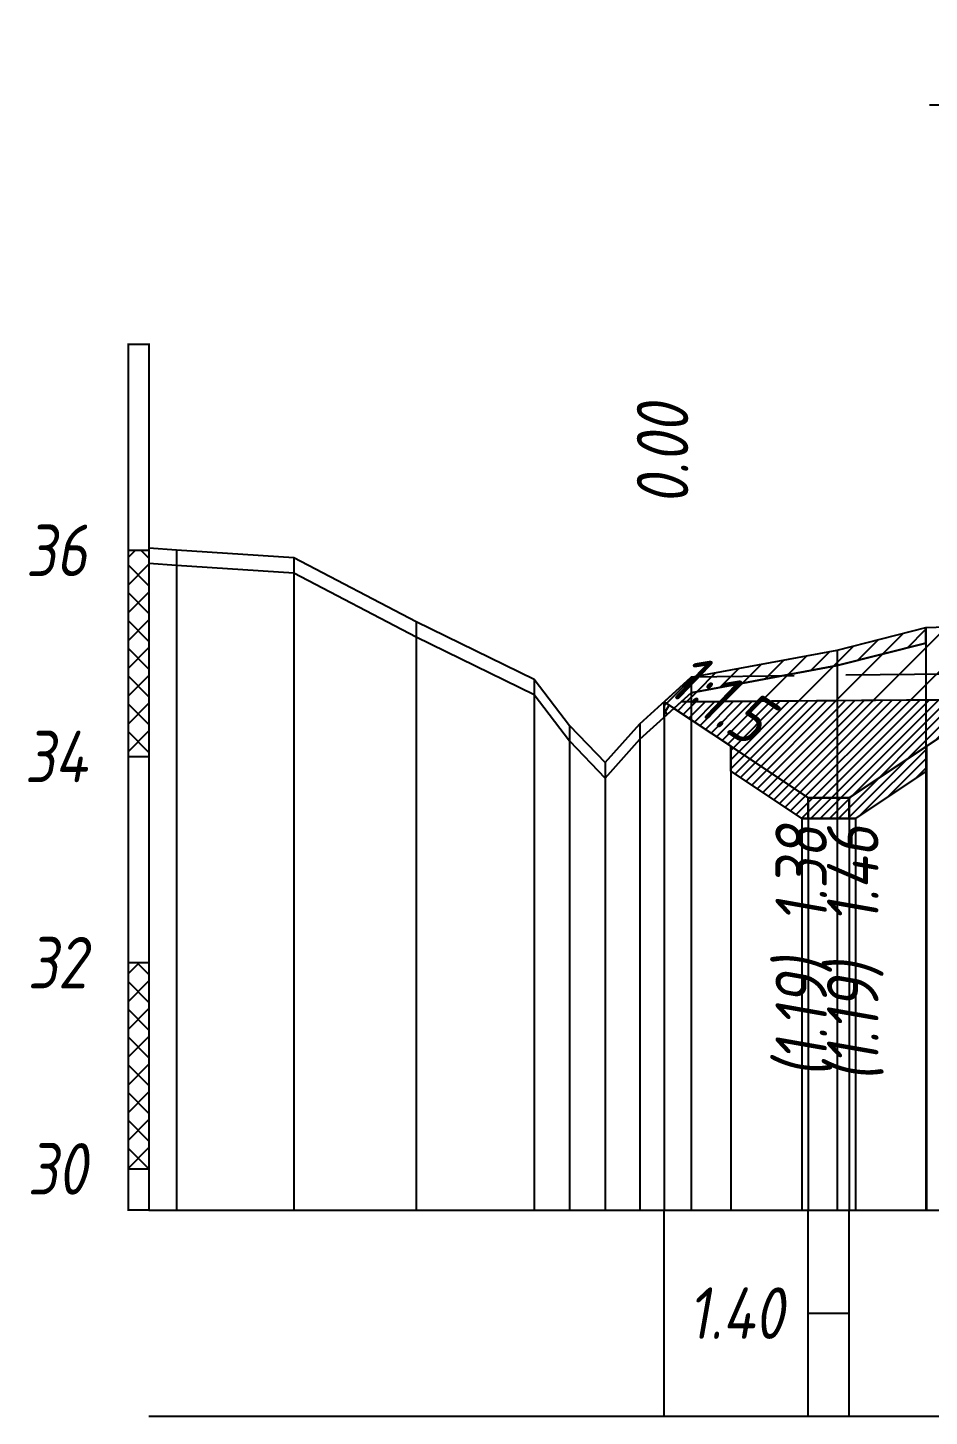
# Model space of a CAD drawing. Extents: x -717 to 1451, y -133302 to 233.
# Drawn here: x -298.6 to -254.9, y -110797 to -110729.6 of the extents above; entities that cross this region are included whole.
import ezdxf
from ezdxf.enums import TextEntityAlignment as Align

# ---------------------------------------------------------------- set-up
doc = ezdxf.new("R2010")
doc.units = 0
doc.linetypes.add('штриховая', pattern=[0.75, 0.5, -0.25])
for name, color, linetype in [('Интерполированный поперечник', 2, 'Continuous'), ('Код_514', 1, 'Continuous'), ('Контур_0', 7, 'Continuous'), ('Контур_508', 7, 'Continuous'), ('Контур_512', 7, 'Continuous'), ('Контур_513', 7, 'Continuous'), ('Контур_818', 7, 'Continuous'), ('Красный поперечник', 1, 'Continuous'), ('Линейка абсолютных высот', 7, 'Continuous'), ('Объём_2650', 7, 'Continuous'), ('Объём_2663', 7, 'Continuous'), ('Объём_2664', 7, 'Continuous'), ('Рабочие отметки', 7, 'Continuous'), ('Рабочие отметки доп.', 7, 'Continuous'), ('Таблица', 7, 'Continuous'), ('Уклоны проезжей части', 7, 'Continuous'), ('Черный поперечник', 3, 'Continuous')]:
    doc.layers.add(name, color=color, linetype=linetype)
for name, color, linetype, true_color in [('Контур_2570', 7, 'Continuous', 0x80ff00), ('Контур_2583', 3, 'Continuous', 0x00ff00), ('Контур_2584', 3, 'Continuous', 0x00ff00), ('Контур_2736', 4, 'Continuous', 0x00ffff), ('Контур_2741', 4, 'Continuous', 0x00ffff), ('Контур_2742', 4, 'Continuous', 0x00ffff), ('Контур_2743', 4, 'Continuous', 0x00ffff), ('Контур_2744', 7, 'Continuous', 0xa4ffff), ('Контур_2750', 4, 'Continuous', 0x00ffff), ('Контур_2751', 4, 'Continuous', 0x00ffff), ('Контур_2752', 4, 'Continuous', 0x00ffff), ('Контур_707', 4, 'Continuous', 0x00ffff), ('Контур_720', 131, 'Continuous', 0xaaffff), ('Объём_2570', 7, 'Continuous', 0x80ff00), ('Объём_2583', 3, 'Continuous', 0x00ff00), ('Объём_2584', 3, 'Continuous', 0x00ff00), ('Объём_2594', 3, 'Continuous', 0x00ff00), ('Объём_2598', 3, 'Continuous', 0x00ff00), ('Объём_2600', 7, 'Continuous', 0x808000), ('Объём_2620', 2, 'Continuous', 0xffff00), ('Объём_2746', 2, 'Continuous', 0xffff00)]:
    doc.layers.add(name, color=color, linetype=linetype, true_color=true_color)
doc.styles.get("Standard").update_dxf_attribs({"font": 'txt', "height": 2.5})
doc.styles.add('М', font='romand.shx', dxfattribs={"width": 0.8, "oblique": 10, "height": 2.5})
doc.dimstyles.new('ISO-25', dxfattribs={"dimtxt": 2.5, "dimasz": 2.5, "dimexe": 1.25, "dimexo": 0.625, "dimtad": 1, "dimtxsty": 'Standard', "dimcen": 2.5, "dimadec": 0, "dimazin": 0, "dimtfac": 1, "dimtmove": 0, "dimatfit": 3, "dimfxl": 1, "dimarcsym": 0})
pattern_1 = [(45.0000013, (-372.7147, 0), (-0.6735192404, 0.673519211), []), (135.0000003, (-372.7147, 0), (-0.673519222, -0.67351923), [])]

# ---------------------------------------------------------------- blocks, each defined once
blk = doc.blocks.new('_Oblique')
at = {"color": 0, "linetype": 'ByBlock', "lineweight": -2}
blk.add_line((-0.5, -0.5), (0.5, 0.5), dxfattribs=at)
blk = doc.blocks.new('*D2265')
at = {"color": 0, "lineweight": -2, "transparency": 16777216}
for p, q in [((-244.581, -110757.002), (-244.581, -110732.153)), ((-237.581, -110756.722), (-237.581, -110732.153)), ((-244.581, -110733.403), (-254.836, -110733.403)), ((-237.581, -110733.403), (-244.581, -110733.403))]:
    blk.add_line(p, q, dxfattribs=at)
at = {"layer": 'Defpoints', "color": 0, "transparency": 16777216}
for p in [(-237.581, -110733.403), (-237.581, -110757.347), (-244.581, -110757.627)]:
    blk.add_point(p, dxfattribs=at)
at = {"color": 0, "lineweight": -2, "transparency": 16777216, "rotation": 180}
blk.add_blockref('_Oblique', (-244.581, -110733.403), dxfattribs=at)
at = {"color": 0, "lineweight": -2, "transparency": 16777216}
blk.add_blockref('_Oblique', (-237.581, -110733.403), dxfattribs=at)
at = {"color": 0, "transparency": 16777216, "insert": (-251.296, -110731.29), "char_height": 2.5, "width": 8.75, "attachment_point": 5, "style": 'М'}
blk.add_mtext('1,40', dxfattribs=at)

msp = doc.modelspace()

# ---------------------------------------------------------------- hatches: boundary and pattern name
at = {"transparency": 33554681}
h = msp.add_hatch(dxfattribs=at)
h.set_pattern_fill('ANGLE', color=256)
h.set_pattern_definition([(0, (0, 0), (0, 6.985), [5.08, -1.905]), (90, (0, 0), (-6.985, 4e-16), [5.08, -1.905])])
h.paths.add_polyline_path([(-267.715, -110763.096), (-267.715, -110762.346), (-267.238, -110762.664)])
at = {"layer": 'Линейка абсолютных высот'}
h = msp.add_hatch(dxfattribs=at)
h.set_pattern_fill('ANSI37', scale=0.3, style=0)
h.set_pattern_definition(pattern_1)
h.paths.add_polyline_path([(-292.715, -110765.001), (-292.715, -110755.001), (-293.715, -110755.001), (-293.715, -110765.001)])
h = msp.add_hatch(dxfattribs=at)
h.set_pattern_fill('ANSI37', scale=0.3, style=0)
h.set_pattern_definition(pattern_1)
h.paths.add_polyline_path([(-292.715, -110785.001), (-292.715, -110775.001), (-293.715, -110775.001), (-293.715, -110785.001)])
at = {"layer": 'Объём_2570'}
h = msp.add_hatch(dxfattribs=at)
h.set_pattern_fill('ANSI31', color=256, scale=0.2)
h.set_pattern_definition([(45, (-372.7147, 0), (-0.449012806, 0.449012806), [])])
h.paths.add_polyline_path([(-255.013, -110759.499), (-259.324, -110760.586), (-266.401, -110761.904), (-267.715, -110763.096), (-267.715, -110762.346), (-266.401, -110761.154), (-259.324, -110759.836), (-255.013, -110758.749)])
at = {"layer": 'Объём_2600'}
h = msp.add_hatch(dxfattribs=at)
h.set_pattern_fill('ANSI31', color=6, scale=0.4)
h.set_pattern_definition([(45, (-372.7147, 0), (-0.898025612, 0.898025612), [])])
h.paths.add_polyline_path([(-237.581, -110761.807), (-251.574, -110762.226), (-266.882, -110762.34), (-266.401, -110761.904), (-259.324, -110760.586), (-255.013, -110759.499), (-255.013, -110758.749), (-251.509, -110758.632), (-241.612, -110757.846), (-241.112, -110758.596), (-237.581, -110758.518)])
h = msp.add_hatch(dxfattribs=at)
h.set_pattern_fill('HONEY', color=5, scale=0.3)
h.paths.add_polyline_path([(-267.715, -110763.096), (-267.715, -110762.346), (-267.238, -110762.664)])
h = msp.add_hatch(dxfattribs=at)
h.set_pattern_fill('HONEY', color=5, scale=0.3)
h.paths.add_polyline_path([(-267.715, -110763.096), (-267.715, -110762.346), (-267.238, -110762.664)])
at = {"layer": 'Объём_2620'}
h = msp.add_hatch(dxfattribs=at)
h.set_pattern_fill('ANSI31', color=2, scale=0.1)
h.set_pattern_definition([(45, (-372.71472, 0), (-0.224506403, 0.224506403), [])])
h.paths.add_polyline_path([(-257.457, -110762.27), (-251.574, -110762.226), (-254.984, -110764.5), (-254.984, -110765.702), (-258.432, -110768), (-261.037, -110768), (-264.484, -110765.702), (-264.484, -110764.5), (-267.238, -110762.664), (-266.882, -110762.34)])

# ---------------------------------------------------------------- linework, layer by layer
at = {"layer": 'Интерполированный поперечник', "linetype": 'штриховая', "ltscale": 10, "flags": 128}
msp.add_lwpolyline([(-266.398, -110761.129), (-120.214, -110759.451)], dxfattribs=at)
at = {"layer": 'Код_514'}
for p, q in [((-267.715, -110797), (-267.715, -110787)), ((-260.734, -110797), (-260.734, -110787)), ((-258.734, -110797), (-258.734, -110787)), ((-260.734, -110792), (-258.734, -110792))]:
    msp.add_line(p, q, dxfattribs=at)
at = {"layer": 'Контур_0', "flags": 128}
for points in [[(-244.581, -110757.565), (-249.64, -110760.937), (-249.64, -110760.937), (-249.64, -110760.937), (-249.64, -110760.937), (-249.64, -110760.937), (-249.64, -110760.937), (-249.64, -110760.937), (-249.64, -110760.937), (-249.64, -110760.937), (-249.64, -110760.937), (-249.64, -110760.937), (-249.64, -110760.937), (-249.64, -110760.937), (-249.64, -110760.937), (-258.734, -110767)], [(-249.64, -110760.937), (-258.734, -110767), (-260.734, -110767), (-267.715, -110762.346), (-267.715, -110762.346), (-267.715, -110762.346), (-267.715, -110762.346), (-267.715, -110762.346), (-267.715, -110762.346), (-267.715, -110762.346), (-267.715, -110762.346), (-267.715, -110762.346), (-267.715, -110762.346), (-267.715, -110762.346), (-267.715, -110762.346), (-267.715, -110762.346)]]:
    msp.add_lwpolyline(points, dxfattribs=at)
at = {"layer": 'Контур_2570', "flags": 128}
msp.add_lwpolyline([(-292.715, -110755.625), (-291.385, -110755.723), (-285.69, -110756.088), (-279.755, -110759.196), (-274.025, -110761.997), (-272.315, -110764.239), (-270.581, -110766.047), (-268.888, -110764.162), (-266.401, -110761.904), (-266.401, -110761.904), (-259.324, -110760.586), (-255.013, -110759.499), (-255.013, -110758.749), (-251.509, -110758.632), (-241.612, -110757.846), (-241.112, -110758.596), (-204.585, -110757.792), (-190.385, -110757.484), (-189.57, -110757.466), (-173.756, -110757.821)], dxfattribs=at)
at = {"layer": 'Контур_2583', "flags": 128}
for points in [[(-261.037, -110768), (-260.734, -110768), (-260.734, -110767), (-264.484, -110764.5), (-264.484, -110765.702), (-261.037, -110768)], [(-254.984, -110765.702), (-254.984, -110764.5), (-258.734, -110767), (-258.734, -110768), (-258.432, -110768), (-254.984, -110765.702)]]:
    msp.add_lwpolyline(points, dxfattribs=at)
at = {"layer": 'Контур_2584', "flags": 128}
msp.add_lwpolyline([(-258.734, -110768), (-258.734, -110767), (-260.734, -110767), (-260.734, -110768), (-258.734, -110768)], dxfattribs=at)
at = {"layer": 'Контур_2736', "flags": 128}
msp.add_lwpolyline([(-249.64, -110760.937), (-258.734, -110767)], dxfattribs=at)
at = {"layer": 'Контур_2741', "flags": 128}
msp.add_lwpolyline([(-267.715, -110762.346), (-267.715, -110762.346)], dxfattribs=at)
at = {"layer": 'Контур_2742', "flags": 128}
msp.add_lwpolyline([(-267.715, -110762.346), (-267.715, -110762.346)], dxfattribs=at)
at = {"layer": 'Контур_2743', "flags": 128}
msp.add_lwpolyline([(-267.715, -110762.346), (-267.715, -110762.346)], dxfattribs=at)
at = {"layer": 'Контур_2744', "flags": 128}
msp.add_lwpolyline([(-267.715, -110762.346), (-267.715, -110762.346)], dxfattribs=at)
msp.add_lwpolyline([(-267.715, -110762.346), (-267.715, -110762.346)], dxfattribs=at)
msp.add_lwpolyline([(-267.715, -110762.346), (-267.715, -110762.346)], dxfattribs=at)
msp.add_lwpolyline([(-267.715, -110762.346), (-267.715, -110762.346)], dxfattribs=at)
msp.add_lwpolyline([(-267.715, -110762.346), (-267.715, -110762.346)], dxfattribs=at)
msp.add_lwpolyline([(-267.715, -110762.346), (-267.715, -110762.346)], dxfattribs=at)
at = {"layer": 'Контур_2750', "flags": 128}
msp.add_lwpolyline([(-267.715, -110762.346), (-267.715, -110762.346)], dxfattribs=at)
at = {"layer": 'Контур_2751', "flags": 128}
msp.add_lwpolyline([(-267.715, -110762.346), (-267.715, -110762.346)], dxfattribs=at)
at = {"layer": 'Контур_2752', "flags": 128}
msp.add_lwpolyline([(-267.715, -110762.346), (-267.715, -110762.346)], dxfattribs=at)
at = {"layer": 'Контур_508', "flags": 128}
msp.add_lwpolyline([(-267.715, -110762.346), (-264.484, -110764.5), (-264.484, -110765.702), (-261.037, -110768), (-260.734, -110768), (-258.734, -110768), (-258.432, -110768), (-254.984, -110765.702), (-254.984, -110764.5), (-251.574, -110762.226), (-237.581, -110761.807), (-237.581, -110759.435), (-190.385, -110758.491), (-143.188, -110759.435), (-143.188, -110761.807), (-118.86, -110762.537), (-118.86, -110762.19), (-118.578, -110762.19), (-115.9, -110760.404)], dxfattribs=at)
at = {"layer": 'Контур_512', "flags": 128}
msp.add_lwpolyline([(-267.715, -110762.346), (-264.484, -110764.5), (-264.484, -110765.702), (-261.037, -110768), (-260.734, -110768), (-258.734, -110768), (-258.432, -110768), (-254.984, -110765.702), (-254.984, -110764.5), (-251.574, -110762.226), (-237.581, -110761.807)], dxfattribs=at)
at = {"layer": 'Контур_513', "flags": 128}
msp.add_lwpolyline([(-267.715, -110762.346), (-264.484, -110764.5), (-264.484, -110765.702), (-261.037, -110768), (-260.734, -110768), (-258.734, -110768), (-258.432, -110768), (-254.984, -110765.702), (-254.984, -110764.5), (-251.574, -110762.226), (-237.581, -110761.807), (-237.581, -110759.435), (-190.385, -110758.491), (-143.188, -110759.435), (-143.188, -110761.807), (-118.86, -110762.537), (-118.86, -110762.19), (-118.578, -110762.19), (-115.9, -110760.404)], dxfattribs=at)
at = {"layer": 'Контур_707', "flags": 128}
msp.add_lwpolyline([(-260.734, -110767), (-267.715, -110762.346)], dxfattribs=at)
at = {"layer": 'Контур_720', "flags": 128}
msp.add_lwpolyline([(-258.734, -110767), (-260.734, -110767)], dxfattribs=at)
at = {"layer": 'Контур_818', "flags": 128}
msp.add_lwpolyline([(-267.715, -110763.096), (-266.401, -110761.904), (-266.401, -110761.904), (-259.324, -110760.586), (-255.013, -110759.499), (-255.013, -110758.749), (-251.509, -110758.632), (-241.612, -110757.846), (-241.112, -110758.596), (-204.585, -110757.792), (-190.385, -110757.484), (-189.57, -110757.466), (-173.756, -110757.821), (-138.021, -110758.174), (-137.521, -110757.424), (-134.221, -110757.433), (-121.742, -110758.14), (-121.742, -110758.89), (-119.711, -110759.5), (-118.236, -110760.19), (-118.236, -110760.19), (-115.9, -110759.953)], dxfattribs=at)
at = {"layer": 'Красный поперечник'}
for p, q in [((-258.734, -110767), (-244.581, -110757.565)), ((-267.715, -110762.346), (-267.715, -110787)), ((-267.715, -110762.346), (-260.734, -110767)), ((-264.484, -110764.5), (-264.484, -110787)), ((-254.984, -110764.5), (-254.984, -110787)), ((-264.484, -110765.702), (-264.484, -110787)), ((-254.984, -110765.702), (-254.984, -110787)), ((-260.734, -110767), (-258.734, -110767)), ((-261.037, -110768), (-261.037, -110787)), ((-260.734, -110768), (-260.734, -110787)), ((-258.734, -110768), (-258.734, -110787)), ((-258.432, -110768), (-258.432, -110787))]:
    msp.add_line(p, q, dxfattribs=at)
at = {"layer": 'Линейка абсолютных высот', "color": 7, "const_width": 0.1, "flags": 128}
for points in [[(-292.715, -110755.001), (-292.715, -110745.001), (-293.715, -110745.001), (-293.715, -110755.001), (-292.715, -110755.001)], [(-292.715, -110765.001), (-292.715, -110755.001), (-293.715, -110755.001), (-293.715, -110765.001), (-292.715, -110765.001)], [(-292.715, -110775.001), (-292.715, -110765.001), (-293.715, -110765.001), (-293.715, -110775.001), (-292.715, -110775.001)], [(-292.715, -110785.001), (-292.715, -110775.001), (-293.715, -110775.001), (-293.715, -110785.001), (-292.715, -110785.001)], [(-292.715, -110787), (-292.715, -110785.001), (-293.715, -110785.001), (-293.715, -110787), (-292.715, -110787)]]:
    msp.add_lwpolyline(points, dxfattribs=at)
at = {"layer": 'Объём_2570', "flags": 128}
msp.add_lwpolyline([(-255.013, -110759.499), (-259.324, -110760.586), (-266.401, -110761.904), (-267.715, -110763.096), (-267.715, -110762.346), (-266.401, -110761.154), (-259.324, -110759.836), (-255.013, -110758.749), (-255.013, -110759.499), (-255.013, -110759.499)], dxfattribs=at)
at = {"layer": 'Объём_2583', "flags": 128}
for points in [[(-261.037, -110768), (-260.734, -110768), (-260.734, -110767), (-264.484, -110764.5), (-264.484, -110765.702), (-261.037, -110768)], [(-254.984, -110765.702), (-254.984, -110764.5), (-258.734, -110767), (-258.734, -110768), (-258.432, -110768), (-254.984, -110765.702)]]:
    msp.add_lwpolyline(points, dxfattribs=at)
at = {"layer": 'Объём_2584', "flags": 128}
msp.add_lwpolyline([(-258.734, -110768), (-258.734, -110767), (-260.734, -110767), (-260.734, -110768), (-258.734, -110768)], dxfattribs=at)
at = {"layer": 'Объём_2594', "flags": 128}
for points in [[(-260.734, -110767), (-264.484, -110764.5)], [(-254.984, -110764.5), (-258.734, -110767)]]:
    msp.add_lwpolyline(points, dxfattribs=at)
at = {"layer": 'Объём_2598', "flags": 128}
msp.add_lwpolyline([(-258.734, -110767), (-260.734, -110767)], dxfattribs=at)
at = {"layer": 'Объём_2600', "color": 5, "flags": 128}
msp.add_lwpolyline([(-267.715, -110763.096), (-267.715, -110762.346), (-267.238, -110762.664), (-267.715, -110763.096), (-267.715, -110763.096)], dxfattribs=at)
at = {"layer": 'Объём_2620', "flags": 128}
msp.add_lwpolyline([(-257.457, -110762.27), (-251.574, -110762.226), (-254.984, -110764.5), (-254.984, -110765.702), (-258.432, -110768), (-261.037, -110768), (-264.484, -110765.702), (-264.484, -110764.5), (-267.238, -110762.664), (-266.882, -110762.34), (-257.457, -110762.27), (-257.457, -110762.27)], dxfattribs=at)
at = {"layer": 'Объём_2650', "color": 6, "flags": 128}
msp.add_lwpolyline([(-237.581, -110761.807), (-251.574, -110762.226), (-266.882, -110762.34), (-266.401, -110761.904), (-259.324, -110760.586), (-255.013, -110759.499), (-255.013, -110758.749), (-251.509, -110758.632), (-241.612, -110757.846), (-241.112, -110758.596), (-237.581, -110758.518), (-237.581, -110761.807), (-237.581, -110761.807)], dxfattribs=at)
at = {"layer": 'Объём_2663', "flags": 128}
for points in [[(-251.574, -110762.226), (-258.734, -110767)], [(-260.734, -110767), (-267.715, -110762.346)]]:
    msp.add_lwpolyline(points, dxfattribs=at)
at = {"layer": 'Объём_2664', "flags": 128}
msp.add_lwpolyline([(-258.734, -110767), (-260.734, -110767)], dxfattribs=at)
at = {"layer": 'Объём_2746', "flags": 128}
msp.add_lwpolyline([(-260.734, -110767), (-258.734, -110767), (-254.984, -110764.5), (-254.984, -110765.702), (-258.432, -110768), (-261.037, -110768), (-264.484, -110765.702), (-264.484, -110764.5), (-260.734, -110767), (-260.734, -110767)], dxfattribs=at)
at = {"layer": 'Таблица'}
for p, q in [((-292.715, -110787), (-90.9, -110787)), ((-292.715, -110797), (-90.9, -110797))]:
    msp.add_line(p, q, dxfattribs=at)
at = {"layer": 'Черный поперечник', "color": 7}
for p, q in [((-292.715, -110754.875), (-292.715, -110787)), ((-291.385, -110754.973), (-291.385, -110787)), ((-285.69, -110755.338), (-285.69, -110787)), ((-279.755, -110758.446), (-279.755, -110787)), ((-255.013, -110758.749), (-255.013, -110787)), ((-259.324, -110759.836), (-259.324, -110787)), ((-274.025, -110761.247), (-274.025, -110787)), ((-266.401, -110761.154), (-266.401, -110787)), ((-272.315, -110763.489), (-272.315, -110787)), ((-268.888, -110763.412), (-268.888, -110787)), ((-270.581, -110765.297), (-270.581, -110787))]:
    msp.add_line(p, q, dxfattribs=at)
at = {"layer": 'Черный поперечник', "flags": 128}
msp.add_lwpolyline([(-292.715, -110754.875), (-291.385, -110754.973), (-285.69, -110755.338), (-279.755, -110758.446), (-274.025, -110761.247), (-272.315, -110763.489), (-270.581, -110765.297), (-268.888, -110763.412), (-266.401, -110761.154), (-259.324, -110759.836), (-255.013, -110758.749), (-251.509, -110758.632), (-241.612, -110757.846), (-241.112, -110758.596), (-204.585, -110757.792), (-190.385, -110757.484), (-189.57, -110757.466), (-173.756, -110757.821)], dxfattribs=at)

# ---------------------------------------------------------------- texts
at = {"layer": 'Код_514', "style": 'М', "oblique": 10, "width": 0.8}
msp.add_text('1.40', height=2.5, dxfattribs=at).set_placement((-264.225, -110792), align=Align.MIDDLE_CENTER)
at = {"layer": 'Линейка абсолютных высот', "style": 'М', "oblique": 10, "width": 0.8}
for s, p in [('36', (-295.715, -110755.001)), ('34', (-295.715, -110765.001)), ('32', (-295.715, -110775.001)), ('30', (-295.715, -110785.001))]:
    msp.add_text(s, height=2.5, dxfattribs=at).set_placement(p, align=Align.MIDDLE_RIGHT)
at = {"layer": 'Рабочие отметки', "color": 1, "style": 'М', "oblique": 10, "width": 0.8}
msp.add_text('0.00', height=2.5, rotation=90, dxfattribs=at).set_placement((-267.793, -110752.777), align=Align.MIDDLE_LEFT)
for s, p in [('1.38', (-261.062, -110768.375)), ('1.46', (-258.562, -110768.375))]:
    msp.add_text(s, height=2.5, rotation=90, dxfattribs=at).set_placement(p, align=Align.MIDDLE_RIGHT)
at = {"layer": 'Рабочие отметки доп.', "color": 1, "style": 'М', "oblique": 10, "width": 0.8}
for p in [(-261.062, -110774.781), (-258.562, -110774.981)]:
    msp.add_text('(1.19)', height=2.5, rotation=90, dxfattribs=at).set_placement(p, align=Align.MIDDLE_RIGHT)
at = {"layer": 'Уклоны проезжей части', "color": 1, "style": 'М', "oblique": 10, "width": 0.8}
msp.add_text('1:1.5', height=2.5, rotation=326.30994, dxfattribs=at).set_placement((-266.057, -110763.841), align=Align.BOTTOM_CENTER)

# ---------------------------------------------------------------- dimensions: what is measured, and where the dimension line sits
at = {"color": 5}
dim = msp.add_linear_dim(base=(-237.581, -110733.403), p1=(-244.581, -110757.627), p2=(-237.581, -110757.347), angle=180, dimstyle='ISO-25', override={"dimasz": 1, "dimlfac": 0.2, "dimzin": 0, "dimtxsty": 'М', "dimblk1": 'Oblique', "dimblk2": 'Oblique', "dimsah": 1}, dxfattribs=at)
dim.commit()
dim.dimension.update_dxf_attribs({"geometry": '*D2265', "text_midpoint": (-251.296, -110733.403), "dimtype": 160})

doc.saveas('drawing.dxf')
